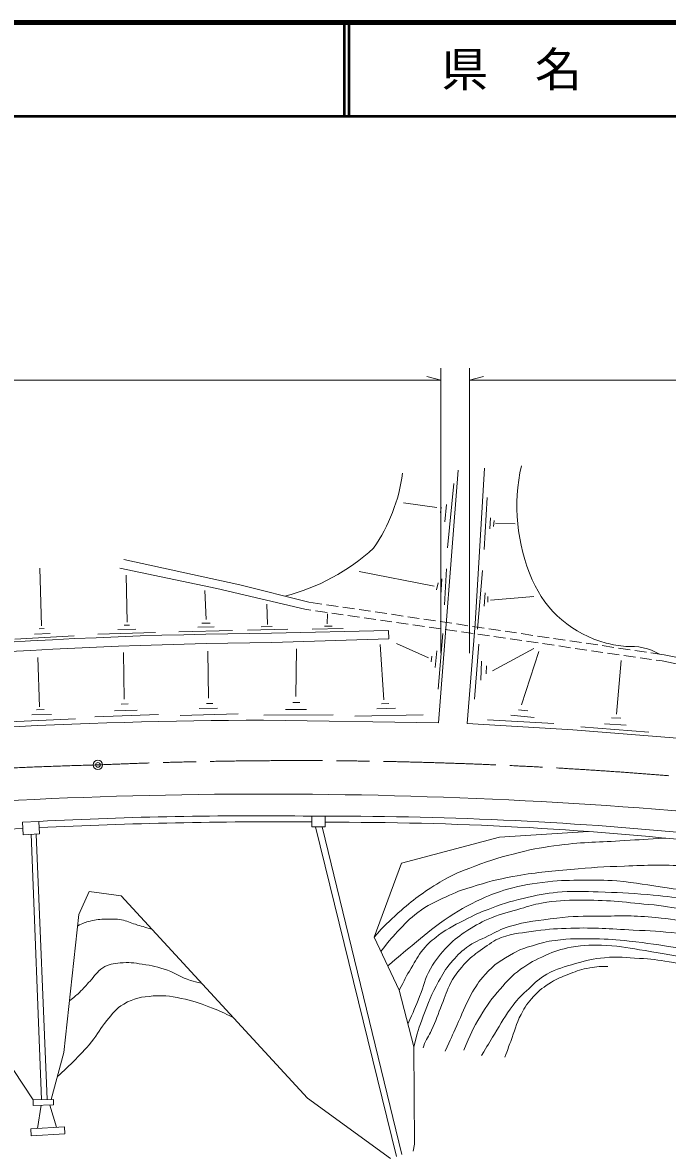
# Model space of a CAD drawing. Units: millimetres, scale not verified. Extents: x 40000 to 680000, y 20000 to 380000.
# Drawn here: x 263435 to 332263, y 259592 to 380000 of the extents above; entities that cross this region are included whole.
import ezdxf
from ezdxf.enums import TextEntityAlignment as Align

# ---------------------------------------------------------------- set-up
doc = ezdxf.new("R2010")
doc.units = ezdxf.units.MM
doc.header["$LTSCALE"] = 1000
doc.header["$PDMODE"] = 32
doc.header["$PDSIZE"] = 500
doc.linetypes.add('CHAIN', pattern=[18.5, 12, -1.5, 3.5, -1.5])
for name, color, linetype, lineweight in [('M-BGD', 7, 'Continuous', 13), ('M-BMK', 2, 'CHAIN', 13), ('M-BMK-SRVR', 3, 'Continuous', 13), ('M-STR-HTXT', 7, 'Continuous', 13), ('M-TTL', 2, 'Continuous', 140), ('M-TTL-LINE', 7, 'Continuous', 50)]:
    doc.layers.add(name, color=color, linetype=linetype, lineweight=lineweight)
doc.layers.add('M-TTL-TXT', color=7, linetype='Continuous')
doc.styles.add('ＭＳ ゴシック', font='')
doc.styles.get('ＭＳ ゴシック').set_extended_font_data('MS Gothic')

msp = doc.modelspace()

# ---------------------------------------------------------------- linework, layer by layer
at = {"layer": 'M-BGD'}
for p, q in [((311730, 315819), (312736, 332439)), ((307819, 305228), (309912, 332210)), ((308794, 323927), (309448, 330793)), ((307660, 328216), (304083, 328742)), ((312697, 323742), (313012, 329284)), ((308041, 327651), (308120, 328282)), ((308514, 326704), (308685, 328545)), ((313295, 325935), (313365, 327136)), ((313716, 326207), (313759, 326838)), ((313917, 326549), (316003, 326479)), ((265470, 315601), (265264, 321754)), ((284154, 319570), (273830, 321759)), ((286610, 319984), (274244, 322676)), ((308695, 321669), (308485, 317856)), ((312525, 321497), (311997, 315232)), ((274591, 316003), (274496, 320997)), ((307367, 319828), (299360, 321393)), ((308195, 320617), (308077, 318855)), ((283041, 316261), (282896, 319384)), ((293562, 317381), (284154, 319570)), ((293989, 318137), (286610, 319984)), ((307788, 320196), (307617, 319447)), ((312794, 319133), (312707, 317713)), ((289578, 315738), (289513, 317908)), ((293989, 318137), (295392, 317928)), ((313092, 318738), (313092, 318125)), ((313364, 318326), (317996, 318723)), ((317996, 318723), (317802, 318706)), ((293562, 317381), (294205, 317287)), ((294700, 317215), (295937, 317036)), ((295887, 317854), (297123, 317671)), ((295953, 315818), (295970, 316879)), ((296431, 316964), (297668, 316784)), ((297618, 317597), (298854, 317413)), ((298163, 316713), (299400, 316533)), ((299349, 317340), (300585, 317156)), ((301080, 317082), (302316, 316899)), ((302811, 316825), (304047, 316641)), ((274289, 315652), (274858, 315679)), ((282134, 315446), (283882, 315485)), ((282567, 315867), (283448, 315880)), ((288895, 315489), (290078, 315515)), ((295664, 315547), (296488, 315555)), ((299895, 316461), (301132, 316282)), ((301627, 316210), (302864, 316030)), ((303359, 315958), (304596, 315779)), ((304542, 316568), (305778, 316384)), ((305091, 315707), (306328, 315527)), ((306273, 316310), (307509, 316127)), ((308004, 316053), (309240, 315869)), ((309735, 315796), (310971, 315612)), ((310881, 305181), (311730, 315819)), ((311466, 315539), (312702, 315355)), ((262613, 314164), (268932, 314541)), ((264708, 314699), (266382, 314786)), ((265198, 315277), (265751, 315321)), ((271475, 314723), (277611, 314899)), ((273596, 315197), (275542, 315249)), ((280109, 314959), (285854, 315104)), ((287435, 315120), (291748, 315226)), ((290009, 314806), (302482, 315096)), ((294358, 315249), (297638, 315327)), ((302482, 315096), (302522, 314202)), ((306823, 315456), (308060, 315276)), ((308274, 314765), (307791, 308825)), ((308554, 315204), (309791, 315025)), ((310286, 314953), (311523, 314773)), ((312018, 314701), (313255, 314522)), ((313197, 315281), (314433, 315097)), ((313750, 314450), (314987, 314271)), ((314928, 315024), (316164, 314840)), ((316659, 314767), (317895, 314583)), ((318389, 314509), (319626, 314325)), ((302522, 314202), (290025, 313821)), ((292590, 308036), (292679, 313130)), ((302005, 307680), (301594, 313596)), ((306778, 312178), (303333, 313716)), ((312139, 313633), (311685, 307756)), ((313578, 310793), (317996, 313180)), ((315482, 314199), (316719, 314019)), ((317214, 313947), (318451, 313768)), ((318945, 313696), (320183, 313516)), ((320120, 314252), (321357, 314068)), ((320677, 313445), (321914, 313265)), ((321851, 313995), (323088, 313811)), ((322409, 313193), (323646, 313014)), ((323582, 313737), (324819, 313554)), ((325313, 313480), (326550, 313296)), ((327044, 313223), (328281, 313039)), ((265237, 306938), (265082, 312210)), ((274290, 307772), (274201, 312742)), ((283263, 307873), (283194, 312898)), ((307120, 312362), (307028, 311744)), ((307646, 312914), (307462, 311139)), ((316670, 307169), (318528, 312864)), ((324141, 312942), (325378, 312762)), ((325873, 312690), (327110, 312511)), ((326811, 306169), (327329, 311898)), ((327605, 312439), (328842, 312259)), ((328775, 312965), (330012, 312782)), ((329337, 312188), (330574, 312008)), ((330506, 312708), (331910, 312499)), ((331068, 311936), (331712, 311843)), ((331910, 312499), (355081, 307700)), ((312434, 311819), (312336, 309807)), ((312947, 311326), (312927, 310458)), ((355004, 307113), (331712, 311843)), ((273964, 307240), (274704, 307269)), ((283066, 307302), (283756, 307321)), ((292275, 307425), (293044, 307405)), ((301755, 307272), (302531, 307311)), ((264422, 306096), (266512, 306149)), ((264908, 306622), (265736, 306661)), ((271154, 305879), (277958, 306116)), ((273254, 306530), (275651, 306589)), ((280246, 306039), (286438, 306217)), ((282277, 306769), (284249, 306809)), ((289198, 306064), (296594, 306104)), ((291505, 306656), (293734, 306656)), ((298902, 305957), (306186, 306102)), ((301229, 306733), (303228, 306799)), ((315545, 306045), (318030, 305828)), ((316374, 306617), (317360, 306538)), ((262042, 305347), (269102, 305662)), ((289152, 305524), (307819, 305228)), ((322181, 304508), (310881, 305181)), ((313061, 305572), (320121, 305178)), ((323025, 304827), (330263, 304256)), ((325549, 305143), (327857, 305005)), ((326279, 305774), (327285, 305754)), ((334227, 303546), (322181, 304508)), ((294304, 295283), (295734, 295283)), ((294304, 294133), (294304, 295283)), ((295734, 295283), (295734, 294133)), ((263435, 294645), (265179, 294724)), ((263496, 293302), (263435, 294645)), ((265179, 294724), (265240, 293381)), ((295734, 294133), (294304, 294133)), ((303332, 258942), (294698, 294133)), ((295395, 294133), (303918, 259148)), ((265240, 293381), (263496, 293302)), ((265470, 265015), (264338, 293341)), ((264902, 293366), (266055, 265029)), ((303872, 290270), (314349, 293026)), ((314349, 293026), (323841, 293639)), ((300950, 282371), (303872, 290270)), ((269452, 284789), (270556, 287247)), ((270556, 287247), (273948, 286774)), ((273948, 286774), (293861, 265159)), ((267857, 270049), (269452, 284789)), ((303642, 276691), (300950, 282371)), ((305182, 270637), (303642, 276691)), ((261413, 269816), (264565, 264993)), ((266504, 265040), (267857, 270049)), ((305267, 260254), (305182, 270637)), ((264565, 264993), (266724, 265045)), ((264580, 264395), (264565, 264993)), ((266724, 265045), (266738, 264447)), ((293861, 265159), (302694, 258717)), ((266738, 264447), (264580, 264395)), ((265046, 261944), (265410, 264415)), ((266356, 264438), (267054, 262063)), ((264313, 261901), (267914, 262113)), ((264358, 261136), (264313, 261901)), ((267959, 261348), (264358, 261136)), ((267914, 262113), (267959, 261348)), ((305135, 259527), (305267, 260254))]:
    msp.add_line(p, q, dxfattribs=at)
for centre, radius, start, end in [((335921, 328377), 19727, 167.3872, 203.56124), ((285807, 334348), 18358, 325.30198, 352.2892), ((286158, 339854), 21725, 284.03453, 312.73472), ((328713, 325243), 11867, 203.6027, 255.321), ((293913, -209834), 524655, 90.42632, 98.60185), ((296776, -281808), 595668, 90.64938, 97.84275), ((329646, 329403), 16129, 255.86296, 263.52735), ((328388, 307490), 5914, 59.27762, 95.43793), ((291068, -277036), 582562, 90.18838, 96.0427), ((289363, -238550), 536187, 83.1218, 95.05725), ((288331, -152356), 447679, 89.23548, 92.96436), ((296362, -104640), 399924, 84.27548, 90.08997), ((290130, -244070), 538692, 92.83716, 98.26138), ((291093, -239882), 534563, 89.65583, 92.77536), ((297297, -63406), 358030, 83.67735, 90.25014)]:
    msp.add_arc(centre, radius, start, end, dxfattribs=at)
for points, knots in [([(300950, 282371), (302099, 283624), (302476, 283989), (303534, 284941), (305138, 286385), (306134, 287100), (307971, 288234), (309338, 289078), (310212, 289365), (311708, 289950), (313517, 290658), (314579, 290930), (316461, 291409), (318107, 291829), (319057, 291953), (320741, 292179), (323433, 292540), (324967, 292495), (327678, 292667), (329396, 292776), (329940, 292809), (332078, 292930)], [0, 0, 0, 0, 1, 1, 1, 2, 2, 2, 3, 3, 3, 4, 4, 4, 5, 5, 5, 6, 6, 6, 7, 7, 7, 7]), ([(301673, 280848), (302483, 281869), (302724, 282167), (303465, 282953), (304261, 283798), (304691, 284304), (305624, 284994), (306710, 285798), (307426, 286094), (308642, 286680), (309666, 287174), (310278, 287375), (311363, 287716), (313058, 288248), (314023, 288523), (315771, 288840), (318165, 289274), (319532, 289361), (321954, 289594), (324178, 289808), (325430, 289864), (327663, 289949), (330212, 290046), (331646, 290094), (334194, 289971), (335637, 289902), (336431, 289701), (337862, 289498), (340702, 289095), (341629, 288889), (345097, 288229)], [0, 0, 0, 0, 1, 1, 1, 2, 2, 2, 3, 3, 3, 4, 4, 4, 5, 5, 5, 6, 6, 6, 7, 7, 7, 8, 8, 8, 9, 9, 9, 10, 10, 10, 10]), ([(302411, 279290), (303663, 280359), (303993, 280636), (305022, 281480), (306337, 282557), (307029, 283225), (308434, 284182), (309929, 285199), (310827, 285688), (312458, 286469), (313480, 286959), (314091, 287157), (315179, 287475), (316832, 287958), (317804, 288072), (319513, 288279), (320967, 288454), (321795, 288419), (323260, 288436), (324670, 288454), (325463, 288464), (326869, 288358), (328982, 288197), (330142, 287894), (332243, 287618), (334060, 287379), (335072, 287190), (336898, 287026), (339093, 286830), (340330, 286798), (342533, 286716), (344791, 286631), (345529, 286627), (348317, 286607)], [0, 0, 0, 0, 1, 1, 1, 2, 2, 2, 3, 3, 3, 4, 4, 4, 5, 5, 5, 6, 6, 6, 7, 7, 7, 8, 8, 8, 9, 9, 9, 10, 10, 10, 11, 11, 11, 11]), ([(303642, 276691), (304213, 277833), (304372, 278159), (304908, 279061), (305380, 279853), (305606, 280330), (306190, 281043), (306743, 281717), (307131, 282036), (307827, 282562), (308962, 283419), (309722, 283718), (310983, 284376), (311922, 284866), (312476, 285089), (313468, 285461), (314977, 286026), (315853, 286271), (317422, 286639), (318810, 286964), (319608, 287089), (321031, 287191), (322529, 287299), (323375, 287230), (324877, 287191), (326940, 287138), (328095, 287064), (330152, 286905), (331806, 286778), (332727, 286638), (334372, 286432), (336838, 286123), (338206, 285847), (340669, 285515), (342116, 285320), (342929, 285231), (344376, 285042), (346358, 284782), (347456, 284532), (349447, 284349), (351064, 284201), (351618, 284170), (353596, 284099)], [0, 0, 0, 0, 1, 1, 1, 2, 2, 2, 3, 3, 3, 4, 4, 4, 5, 5, 5, 6, 6, 6, 7, 7, 7, 8, 8, 8, 9, 9, 9, 10, 10, 10, 11, 11, 11, 12, 12, 12, 13, 13, 13, 14, 14, 14, 14]), ([(304565, 273065), (305183, 274494), (305344, 274867), (305818, 276033), (306284, 277182), (306355, 277914), (306971, 278991), (307565, 280028), (307997, 280565), (308835, 281417), (309579, 282173), (310076, 282523), (310965, 283103), (311896, 283710), (312457, 283998), (313479, 284434), (314659, 284937), (315384, 285050), (316615, 285410), (317468, 285660), (317938, 285846), (318814, 285992), (320392, 286254), (321297, 286304), (322896, 286317), (325788, 286342), (327405, 286117), (330285, 285852), (331853, 285707), (332721, 285528), (334278, 285289), (336342, 284973), (337479, 284679), (339544, 284372), (341139, 284136), (342041, 284060), (343636, 283820), (347981, 283167), (350377, 282576), (354707, 281838), (356323, 281563), (357239, 281465), (358849, 281158), (360227, 280895), (360982, 280658), (362369, 280448), (362983, 280355), (363189, 280321), (363943, 280235)], [0, 0, 0, 0, 1, 1, 1, 2, 2, 2, 3, 3, 3, 4, 4, 4, 5, 5, 5, 6, 6, 6, 7, 7, 7, 8, 8, 8, 9, 9, 9, 10, 10, 10, 11, 11, 11, 12, 12, 12, 13, 13, 13, 14, 14, 14, 15, 15, 15, 16, 16, 16, 16]), ([(269320, 283572), (269903, 283852), (270114, 283942), (270654, 284086), (271298, 284257), (271683, 284258), (272350, 284283), (272989, 284307), (273356, 284314), (273986, 284204), (274591, 284098), (274898, 283911), (275485, 283731), (276163, 283522), (276381, 283460), (277227, 283215)], [0, 0, 0, 0, 1, 1, 1, 2, 2, 2, 3, 3, 3, 4, 4, 4, 5, 5, 5, 5]), ([(305182, 270637), (305596, 272204), (305730, 272671), (306194, 273938), (306735, 275415), (307088, 276232), (307837, 277616), (308284, 278441), (308548, 278909), (309152, 279627), (309739, 280325), (310090, 280715), (310822, 281258), (311644, 281868), (312213, 282043), (313129, 282500), (313987, 282928), (314462, 283201), (315378, 283486), (317297, 284085), (318451, 284135), (320446, 284394), (322220, 284623), (323232, 284584), (325021, 284601), (327370, 284623), (328695, 284696), (331032, 284458), (334023, 284152), (335670, 283749), (338634, 283245), (342436, 282598), (344562, 282215), (348350, 281490), (351282, 280930), (352914, 280564), (355835, 279952), (359436, 279197), (361480, 278878), (365042, 277955), (366550, 277565), (367053, 277440), (368889, 276907)], [0, 0, 0, 0, 1, 1, 1, 2, 2, 2, 3, 3, 3, 4, 4, 4, 5, 5, 5, 6, 6, 6, 7, 7, 7, 8, 8, 8, 9, 9, 9, 10, 10, 10, 11, 11, 11, 12, 12, 12, 13, 13, 13, 14, 14, 14, 14]), ([(306184, 270539), (306208, 270644), (306222, 270676), (306250, 270763), (306469, 271459), (306783, 271770), (307091, 272433), (307579, 273482), (307762, 274108), (308196, 275180), (308565, 276096), (308674, 276655), (309149, 277521), (309664, 278461), (310064, 278935), (310805, 279710), (311402, 280333), (311813, 280608), (312521, 281100), (313275, 281624), (313675, 281987), (314533, 282313), (315908, 282835), (316776, 282803), (318231, 283023), (319675, 283242), (320498, 283275), (321958, 283319), (324561, 283398), (326021, 283244), (328621, 283119), (330461, 283031), (331493, 282977), (333325, 282794), (334775, 282649), (335585, 282530), (337023, 282291), (339887, 281815), (341460, 281377), (344308, 280812), (347021, 280273), (348551, 280017), (351259, 279451), (354538, 278766), (356354, 278284), (359624, 277558), (361690, 277099), (362859, 276890), (364919, 276404), (366517, 276027), (367378, 275648), (369001, 275398), (369991, 275246), (370352, 275198), (371549, 275116)], [0, 0, 0, 0, 1, 1, 1, 2, 2, 2, 3, 3, 3, 4, 4, 4, 5, 5, 5, 6, 6, 6, 7, 7, 7, 8, 8, 8, 9, 9, 9, 10, 10, 10, 11, 11, 11, 12, 12, 12, 13, 13, 13, 14, 14, 14, 15, 15, 15, 16, 16, 16, 17, 17, 17, 18, 18, 18, 18]), ([(308553, 270194), (309141, 271518), (309292, 271855), (309775, 272916), (310360, 274198), (310614, 274955), (311294, 276189), (311794, 277097), (312106, 277602), (312793, 278378), (313781, 279496), (314562, 279914), (315850, 280666), (316576, 281090), (317053, 281199), (317856, 281450), (318786, 281740), (319317, 281891), (320282, 282022), (321923, 282244), (322862, 282185), (324518, 282182), (325949, 282180), (326750, 282084), (328173, 281937), (330197, 281727), (331321, 281525), (333335, 281230), (336048, 280832), (337567, 280606), (340273, 280162), (343386, 279650), (345140, 279418), (348231, 278788), (351404, 278140), (353139, 277589), (356294, 276858), (358561, 276333), (359830, 276026), (362112, 275566), (363514, 275284), (364309, 275174), (365714, 274909), (367988, 274480), (369234, 274082), (371522, 273739), (372376, 273611), (372857, 273550), (373718, 273489), (374674, 273422), (375010, 273429), (376173, 273442)], [0, 0, 0, 0, 1, 1, 1, 2, 2, 2, 3, 3, 3, 4, 4, 4, 5, 5, 5, 6, 6, 6, 7, 7, 7, 8, 8, 8, 9, 9, 9, 10, 10, 10, 11, 11, 11, 12, 12, 12, 13, 13, 13, 14, 14, 14, 15, 15, 15, 16, 16, 16, 17, 17, 17, 17]), ([(310529, 270304), (311257, 272023), (311480, 272584), (312304, 273928), (313035, 275120), (313482, 275776), (314404, 276827), (315186, 277718), (315636, 278230), (316593, 278928), (317547, 279622), (318148, 279928), (319226, 280407), (320258, 280865), (320870, 281081), (321981, 281281), (323433, 281542), (324280, 281560), (325754, 281478), (327373, 281388), (328267, 281180), (329869, 280926), (331940, 280598), (333088, 280343), (335155, 279994), (338285, 279466), (340061, 279299), (343181, 278712), (346398, 278108), (348173, 277634), (351371, 276932), (353351, 276498), (354454, 276221), (356439, 275808), (358361, 275409), (359459, 275290), (361375, 274862), (363634, 274356), (364856, 273893), (367114, 273383), (369272, 272894), (370483, 272590), (372680, 272322), (374092, 272151), (374899, 272109), (376320, 272187), (377355, 272244), (377913, 272478), (378909, 272765), (379450, 272922), (379827, 272938), (380241, 273321), (380414, 273480), (380496, 273559), (380636, 273775)], [0, 0, 0, 0, 1, 1, 1, 2, 2, 2, 3, 3, 3, 4, 4, 4, 5, 5, 5, 6, 6, 6, 7, 7, 7, 8, 8, 8, 9, 9, 9, 10, 10, 10, 11, 11, 11, 12, 12, 12, 13, 13, 13, 14, 14, 14, 15, 15, 15, 16, 16, 16, 17, 17, 17, 18, 18, 18, 18]), ([(268455, 275578), (268960, 275970), (269107, 276092), (269497, 276453), (269976, 276898), (270190, 277202), (270640, 277676), (271166, 278229), (271352, 278672), (271995, 279083), (272633, 279491), (273108, 279532), (273862, 279609), (274772, 279701), (275297, 279619), (276202, 279481), (277273, 279317), (277875, 279183), (278897, 278823), (279882, 278476), (280343, 278046), (281343, 277745), (281808, 277605), (281983, 277550), (282549, 277438)], [0, 0, 0, 0, 1, 1, 1, 2, 2, 2, 3, 3, 3, 4, 4, 4, 5, 5, 5, 6, 6, 6, 7, 7, 7, 8, 8, 8, 8]), ([(312428, 269740), (313076, 270832), (313248, 271115), (313789, 271988), (314546, 273211), (314905, 273944), (315781, 275084), (316361, 275841), (316756, 276212), (317457, 276859), (318166, 277514), (318550, 277922), (319390, 278398), (320499, 279027), (321225, 279177), (322446, 279541), (323637, 279896), (324326, 280053), (325562, 280172), (327008, 280312), (327830, 280187), (329280, 280097), (330518, 280020), (331212, 279943), (332435, 279742), (333831, 279512), (334590, 279266), (335977, 278986), (337861, 278606), (338922, 278417), (340815, 278079), (343023, 277684), (344283, 277587), (346478, 277127), (348788, 276644), (350048, 276226), (352336, 275648), (354208, 275175), (355252, 274892), (357128, 274435), (359651, 273821), (361062, 273466), (363599, 272912), (365897, 272410), (367186, 272133), (369501, 271714), (371520, 271348), (372647, 271029), (374698, 270944), (375684, 270904), (376250, 270905), (377222, 271082), (378543, 271323), (379331, 271357), (380565, 271886), (381076, 272105), (381312, 272327), (381787, 272616), (382305, 272930), (382630, 273054), (383109, 273424), (383506, 273732), (383647, 273866), (384061, 274290)], [0, 0, 0, 0, 1, 1, 1, 2, 2, 2, 3, 3, 3, 4, 4, 4, 5, 5, 5, 6, 6, 6, 7, 7, 7, 8, 8, 8, 9, 9, 9, 10, 10, 10, 11, 11, 11, 12, 12, 12, 13, 13, 13, 14, 14, 14, 15, 15, 15, 16, 16, 16, 17, 17, 17, 18, 18, 18, 19, 19, 19, 20, 20, 20, 21, 21, 21, 21]), ([(314923, 269562), (315215, 270377), (315292, 270585), (315534, 271239), (315953, 272368), (316096, 273043), (316638, 274118), (317049, 274931), (317362, 275353), (317970, 276031), (318607, 276741), (319075, 277042), (319883, 277550), (320524, 277953), (320934, 278097), (321638, 278378), (322412, 278686), (322854, 278856), (323669, 279029), (324532, 279211), (324886, 279217), (325917, 279246)], [0, 0, 0, 0, 1, 1, 1, 2, 2, 2, 3, 3, 3, 4, 4, 4, 5, 5, 5, 6, 6, 6, 7, 7, 7, 7]), ([(267168, 267499), (267954, 268201), (268169, 268403), (268783, 269012), (269607, 269829), (270063, 270299), (270794, 271201), (271477, 272043), (271719, 272624), (272421, 273449), (273062, 274202), (273370, 274729), (274226, 275224), (275335, 275865), (276114, 275987), (277391, 276082), (278735, 276181), (279507, 276016), (280823, 275727), (281975, 275473), (282595, 275214), (283692, 274780), (284569, 274433), (284871, 274297), (285899, 273802)], [0, 0, 0, 0, 1, 1, 1, 2, 2, 2, 3, 3, 3, 4, 4, 4, 5, 5, 5, 6, 6, 6, 7, 7, 7, 8, 8, 8, 8])]:
    msp.add_open_spline(points, degree=3, knots=knots, dxfattribs=at)
at = {"layer": 'M-BMK'}
for centre, radius, start, end in [((292712, -187890), 489101, 83.17805, 92.48772), ((284294, -197318), 498233, 91.47353, 97.34806)]:
    msp.add_arc(centre, radius, start, end, dxfattribs=at)
at = {"layer": 'M-BMK-SRVR'}
msp.add_circle((271482, 300750), 500, dxfattribs=at)
msp.add_point((271482, 300750), dxfattribs=at)
at = {"layer": 'M-STR-HTXT'}
for p, q in [((308073, 341826), (306573, 342201)), ((308073, 343119), (308073, 312689)), ((311127, 343119), (311127, 312689)), ((311127, 341826), (312627, 342201)), ((206013, 341826), (308073, 341826)), ((311127, 341826), (377750, 341826))]:
    msp.add_line(p, q, dxfattribs=at)
at = {"layer": 'M-TTL'}
msp.add_line((680000, 380000), (40000, 380000), dxfattribs=at)
at = {"layer": 'M-TTL-LINE'}
for p, q in [((297750, 380000), (297750, 370000)), ((298250, 380000), (298250, 370000)), ((40000, 370000), (680000, 370000))]:
    msp.add_line(p, q, dxfattribs=at)

# ---------------------------------------------------------------- texts
at = {"layer": 'M-TTL-TXT', "style": 'ＭＳ ゴシック'}
msp.add_text('県\u3000名', height=3666, dxfattribs=at).set_placement((315625, 375000), align=Align.MIDDLE_CENTER)

doc.saveas('drawing.dxf')
